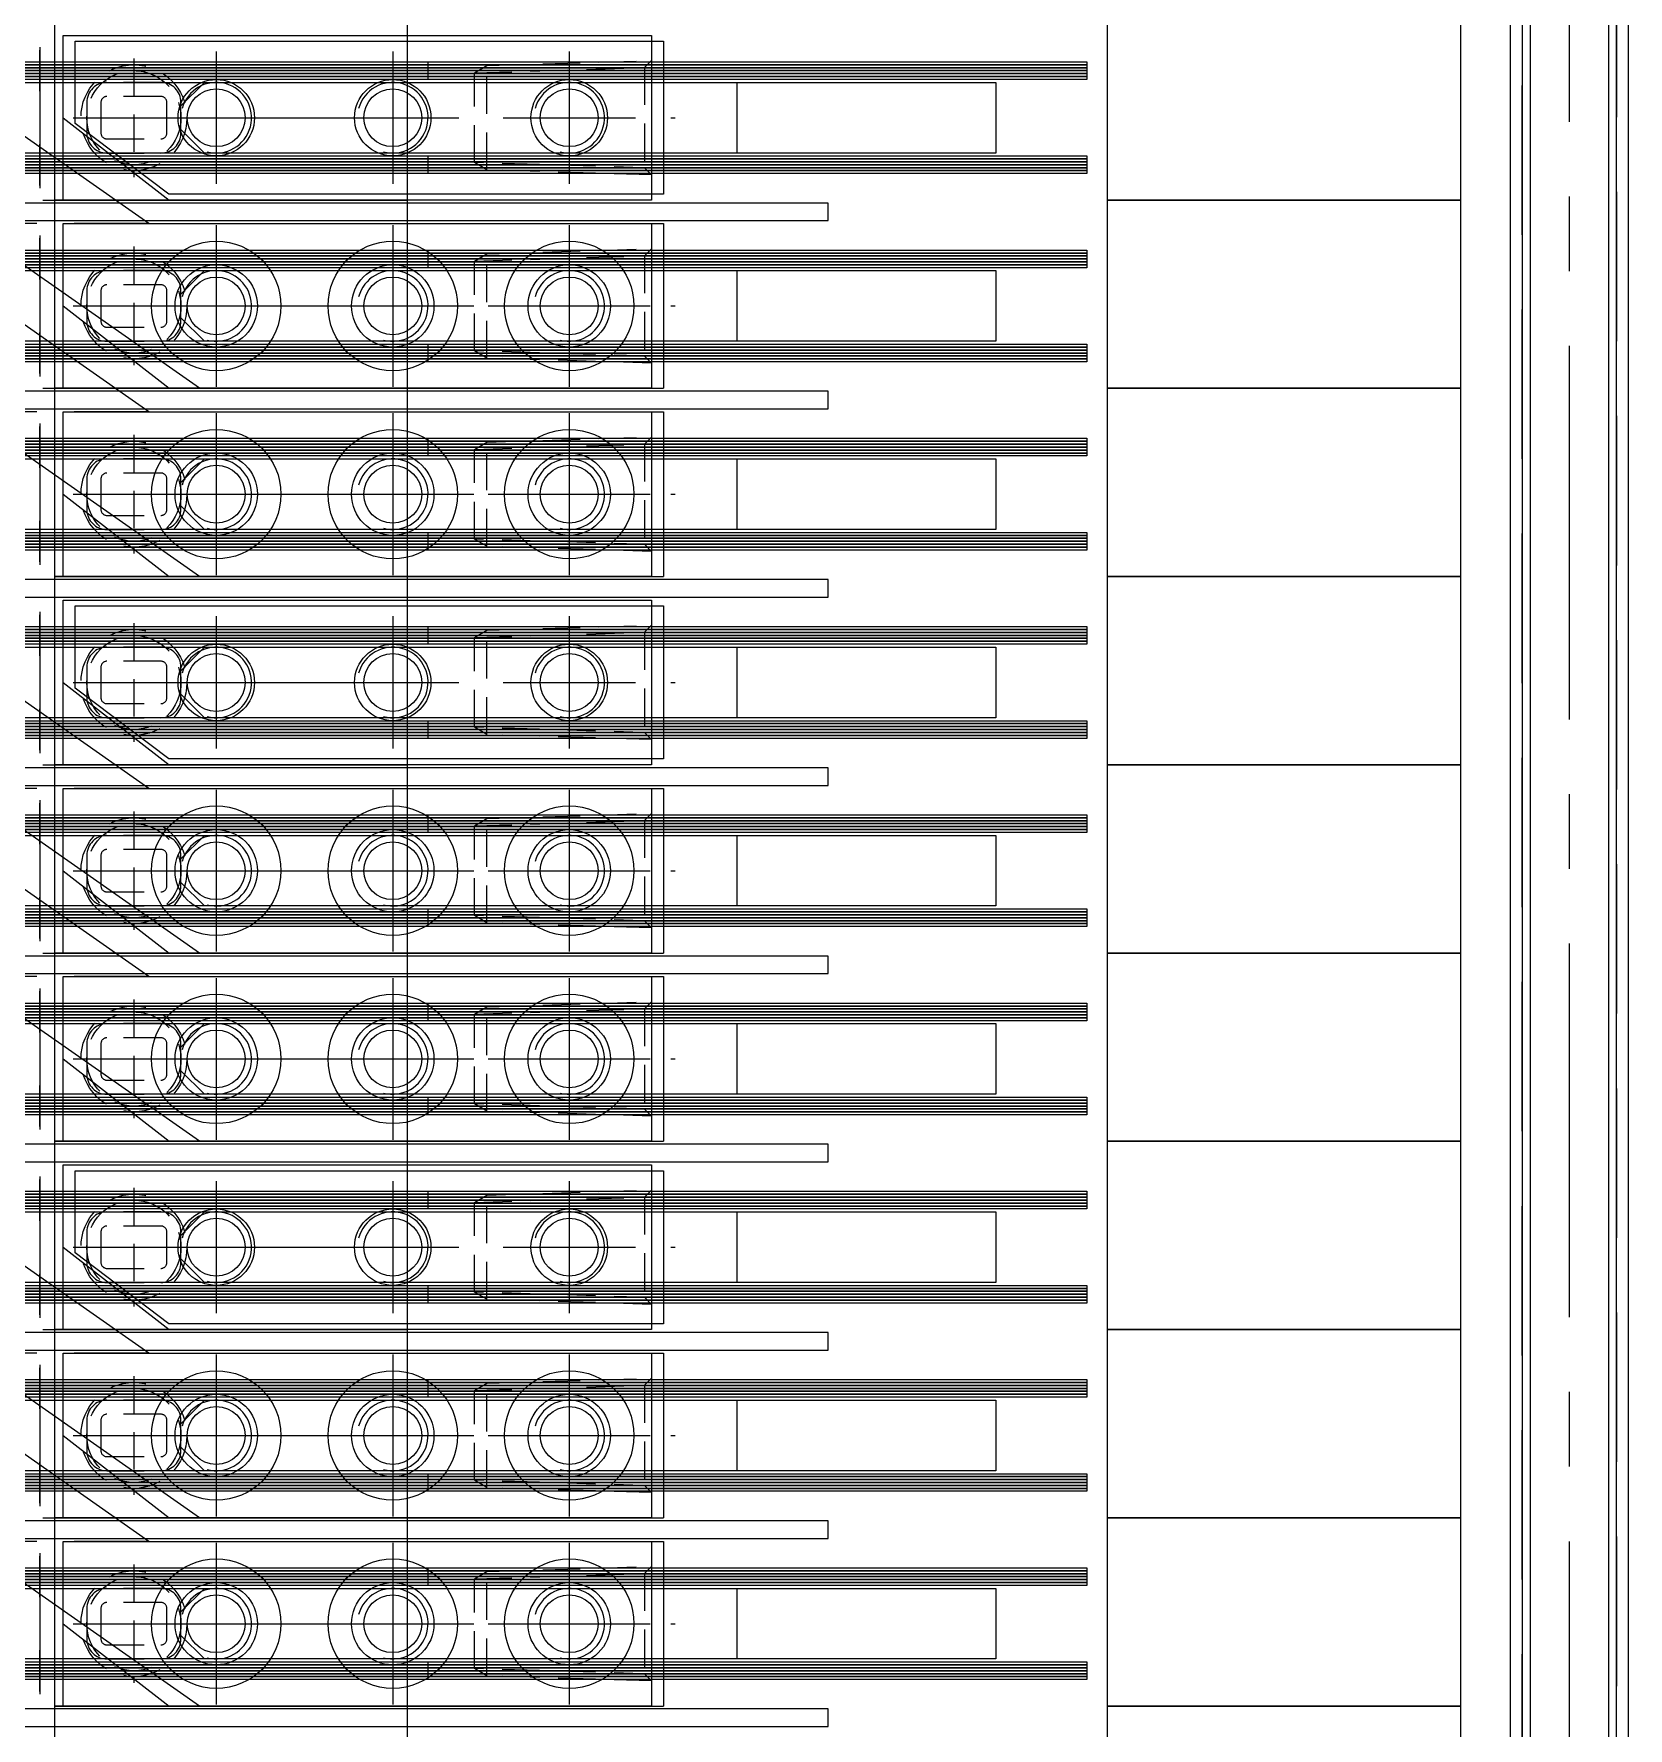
# Model space of a CAD drawing. Header units: millimetres. Extents: x 282 to 14566, y -4134 to 5341.
# Drawn here: x 9342.2 to 9477.7, y 1000.8 to 1144.8 of the extents above; entities that cross this region are included whole.
import ezdxf

# ---------------------------------------------------------------- set-up
doc = ezdxf.new("R2010")
doc.units = ezdxf.units.MM
for name, pattern in [('CENTER', [50.8, 31.75, -6.35, 6.35, -6.35]), ('CENTER1', [10, 7, -1, 1, -1]), ('CENTERX2', [101.6, 63.5, -12.7, 12.7, -12.7]), ('HIDDEN', [9.525, 6.35, -3.175]), ('HIDDEN2', [4.7625, 3.175, -1.5875]), ('HIDDENX2', [19.05, 12.7, -6.35])]:
    doc.linetypes.add(name, pattern=pattern)
doc.layers.add('CENTER', color=1, linetype='CENTER')
doc.layers.add('THIN', color=3, linetype='Continuous')

# ---------------------------------------------------------------- blocks, each defined once
blk = doc.blocks.new('A$C429828F3')
at = {"color": 250}
for points in [[(-59.75, 400), (-29.75, 400), (-29.75, 416), (-59.75, 416), (-59.75, 400)], [(59.75, 400), (29.75, 400), (29.75, 416), (59.75, 416), (59.75, 400)], [(-59.75, 384), (-29.75, 384), (-29.75, 400), (-59.75, 400), (-59.75, 384)], [(59.75, 384), (29.75, 384), (29.75, 400), (59.75, 400), (59.75, 384)], [(-59.75, 368), (-29.75, 368), (-29.75, 384), (-59.75, 384), (-59.75, 368)], [(59.75, 368), (29.75, 368), (29.75, 384), (59.75, 384), (59.75, 368)], [(-59.75, 352), (-29.75, 352), (-29.75, 368), (-59.75, 368), (-59.75, 352)], [(59.75, 352), (29.75, 352), (29.75, 368), (59.75, 368), (59.75, 352)], [(-59.75, 336), (-29.75, 336), (-29.75, 352), (-59.75, 352), (-59.75, 336)], [(59.75, 336), (29.75, 336), (29.75, 352), (59.75, 352), (59.75, 336)], [(-59.75, 320), (-29.75, 320), (-29.75, 336), (-59.75, 336), (-59.75, 320)], [(59.75, 320), (29.75, 320), (29.75, 336), (59.75, 336), (59.75, 320)], [(-59.75, 304), (-29.75, 304), (-29.75, 320), (-59.75, 320), (-59.75, 304)], [(59.75, 304), (29.75, 304), (29.75, 320), (59.75, 320), (59.75, 304)], [(-59.75, 288), (-29.75, 288), (-29.75, 304), (-59.75, 304), (-59.75, 288)], [(59.75, 288), (29.75, 288), (29.75, 304), (59.75, 304), (59.75, 288)], [(-59.75, 272), (-29.75, 272), (-29.75, 288), (-59.75, 288), (-59.75, 272)], [(59.75, 272), (29.75, 272), (29.75, 288), (59.75, 288), (59.75, 272)], [(-59.75, 256), (-29.75, 256), (-29.75, 272), (-59.75, 272), (-59.75, 256)], [(59.75, 256), (29.75, 256), (29.75, 272), (59.75, 272), (59.75, 256)]]:
    blk.add_lwpolyline(points, dxfattribs=at)
blk = doc.blocks.new('A$C45CF31D8')
at = {"color": 250}
for p, q in [((-50, 382), (0, 382)), ((-50, 368), (-50, 382)), ((0, 382), (0, 368)), ((-141, 379.75, 0), (37, 379.75, 0)), ((-141, 379.5, 0), (37, 379.5, 0)), ((37, 379.5, 0), (-141, 379.5, 0)), ((37, 379.25, 0), (-141, 379.25, 0)), ((-141, 379.25, 0), (37, 379.25, 0)), ((-141, 379, 0), (37, 379, 0)), ((37, 379, 0), (-141, 379, 0)), ((-141, 378.75, 0), (37, 378.75, 0)), ((37, 378.75, 0), (-141, 378.75, 0)), ((37, 379.75, 0), (37, 379.5, 0)), ((37, 379.5, 0), (37, 379.25, 0)), ((37, 379.25, 0), (37, 379, 0)), ((37, 379, 0), (37, 378.75, 0)), ((37, 378.75, 0), (37, 378.5, 0)), ((-141, 378.5, 0), (37, 378.5, 0)), ((37, 378.5, 0), (-141, 378.5, 0)), ((37, 378.25, 0), (-141, 378.25, 0)), ((7.25, 378), (7.25, 372)), ((37, 378.5, 0), (37, 378.25, 0)), ((-50, 375), (-41, 368)), ((-141, 371.75, 0), (37, 371.75, 0)), ((37, 371.75, 0), (37, 371.5, 0)), ((-141, 371.5, 0), (37, 371.5, 0)), ((37, 371.5, 0), (-141, 371.5, 0)), ((37, 371.25, 0), (-141, 371.25, 0)), ((-141, 371.25, 0), (37, 371.25, 0)), ((-141, 371, 0), (37, 371, 0)), ((37, 371, 0), (-141, 371, 0)), ((37, 370.75, 0), (-141, 370.75, 0)), ((-141, 370.75, 0), (37, 370.75, 0)), ((-141, 370.5, 0), (37, 370.5, 0)), ((37, 370.5, 0), (-141, 370.5, 0)), ((37, 370.25, 0), (-141, 370.25, 0)), ((37, 371.5, 0), (37, 371.25, 0)), ((37, 371.25, 0), (37, 371, 0)), ((37, 371, 0), (37, 370.75, 0)), ((37, 370.75, 0), (37, 370.5, 0)), ((37, 370.5, 0), (37, 370.25, 0)), ((15, 367.75), (-119, 367.75)), ((0, 368), (-50, 368)), ((15, 366.25), (15, 367.75)), ((-119, 366.25), (15, 366.25)), ((-50, 366), (0, 366)), ((-50, 352), (-50, 366)), ((0, 366), (0, 352)), ((-141, 363.75, 0), (37, 363.75, 0)), ((-141, 363.5, 0), (37, 363.5, 0)), ((37, 363.5, 0), (-141, 363.5, 0)), ((37, 363.25, 0), (-141, 363.25, 0)), ((-141, 363.25, 0), (37, 363.25, 0)), ((-141, 363, 0), (37, 363, 0)), ((37, 363, 0), (-141, 363, 0)), ((37, 363.75, 0), (37, 363.5, 0)), ((37, 363.5, 0), (37, 363.25, 0)), ((37, 363.25, 0), (37, 363, 0)), ((37, 363, 0), (37, 362.75, 0)), ((-141, 362.75, 0), (37, 362.75, 0)), ((37, 362.75, 0), (-141, 362.75, 0)), ((-141, 362.5, 0), (37, 362.5, 0)), ((37, 362.5, 0), (-141, 362.5, 0)), ((37, 362.25, 0), (-141, 362.25, 0)), ((7.25, 362), (7.25, 356)), ((37, 362.75, 0), (37, 362.5, 0)), ((37, 362.5, 0), (37, 362.25, 0)), ((-50, 359), (-41, 352)), ((-141, 355.75, 0), (37, 355.75, 0)), ((37, 355.75, 0), (37, 355.5, 0)), ((-141, 355.5, 0), (37, 355.5, 0)), ((37, 355.5, 0), (-141, 355.5, 0)), ((37, 355.25, 0), (-141, 355.25, 0)), ((-141, 355.25, 0), (37, 355.25, 0)), ((-141, 355, 0), (37, 355, 0)), ((37, 355, 0), (-141, 355, 0)), ((37, 354.75, 0), (-141, 354.75, 0)), ((-141, 354.75, 0), (37, 354.75, 0)), ((-141, 354.5, 0), (37, 354.5, 0)), ((37, 354.5, 0), (-141, 354.5, 0)), ((37, 354.25, 0), (-141, 354.25, 0)), ((37, 355.5, 0), (37, 355.25, 0)), ((37, 355.25, 0), (37, 355, 0)), ((37, 355, 0), (37, 354.75, 0)), ((37, 354.75, 0), (37, 354.5, 0)), ((37, 354.5, 0), (37, 354.25, 0)), ((15, 351.75), (-119, 351.75)), ((0, 352), (-50, 352)), ((15, 350.25), (15, 351.75)), ((-119, 350.25), (15, 350.25)), ((-50, 350), (0, 350)), ((-50, 336), (-50, 350)), ((0, 350), (0, 336)), ((-141, 347.75, 0), (37, 347.75, 0)), ((-141, 347.5, 0), (37, 347.5, 0)), ((37, 347.5, 0), (-141, 347.5, 0)), ((37, 347.25, 0), (-141, 347.25, 0)), ((-141, 347.25, 0), (37, 347.25, 0)), ((37, 347.75, 0), (37, 347.5, 0)), ((37, 347.5, 0), (37, 347.25, 0)), ((37, 347.25, 0), (37, 347, 0)), ((-141, 347, 0), (37, 347, 0)), ((37, 347, 0), (-141, 347, 0)), ((-141, 346.75, 0), (37, 346.75, 0)), ((37, 346.75, 0), (-141, 346.75, 0)), ((-141, 346.5, 0), (37, 346.5, 0)), ((37, 346.5, 0), (-141, 346.5, 0)), ((37, 346.25, 0), (-141, 346.25, 0)), ((7.25, 346), (7.25, 340)), ((37, 347, 0), (37, 346.75, 0)), ((37, 346.75, 0), (37, 346.5, 0)), ((37, 346.5, 0), (37, 346.25, 0)), ((-50, 343), (-41, 336)), ((-141, 339.75, 0), (37, 339.75, 0)), ((-141, 339.5, 0), (37, 339.5, 0)), ((37, 339.5, 0), (-141, 339.5, 0)), ((37, 339.25, 0), (-141, 339.25, 0)), ((-141, 339.25, 0), (37, 339.25, 0)), ((-141, 339, 0), (37, 339, 0)), ((37, 339, 0), (-141, 339, 0)), ((37, 338.75, 0), (-141, 338.75, 0)), ((-141, 338.75, 0), (37, 338.75, 0)), ((-141, 338.5, 0), (37, 338.5, 0)), ((37, 338.5, 0), (-141, 338.5, 0)), ((37, 339.75, 0), (37, 339.5, 0)), ((37, 339.5, 0), (37, 339.25, 0)), ((37, 339.25, 0), (37, 339, 0)), ((37, 339, 0), (37, 338.75, 0)), ((37, 338.75, 0), (37, 338.5, 0)), ((37, 338.5, 0), (37, 338.25, 0)), ((37, 338.25, 0), (-141, 338.25, 0)), ((15, 335.75), (-119, 335.75)), ((0, 336), (-50, 336)), ((15, 334.25), (15, 335.75)), ((-119, 334.25), (15, 334.25)), ((-50, 334), (0, 334)), ((-50, 320), (-50, 334)), ((0, 334), (0, 320)), ((-141, 331.75, 0), (37, 331.75, 0)), ((-141, 331.5, 0), (37, 331.5, 0)), ((37, 331.5, 0), (-141, 331.5, 0)), ((37, 331.25, 0), (-141, 331.25, 0)), ((-141, 331.25, 0), (37, 331.25, 0)), ((37, 331.75, 0), (37, 331.5, 0)), ((37, 331.5, 0), (37, 331.25, 0)), ((37, 331.25, 0), (37, 331, 0)), ((-141, 331, 0), (37, 331, 0)), ((37, 331, 0), (-141, 331, 0)), ((-141, 330.75, 0), (37, 330.75, 0)), ((37, 330.75, 0), (-141, 330.75, 0)), ((-141, 330.5, 0), (37, 330.5, 0)), ((37, 330.5, 0), (-141, 330.5, 0)), ((37, 330.25, 0), (-141, 330.25, 0)), ((7.25, 330), (7.25, 324)), ((37, 331, 0), (37, 330.75, 0)), ((37, 330.75, 0), (37, 330.5, 0)), ((37, 330.5, 0), (37, 330.25, 0)), ((-50, 327), (-41, 320)), ((-141, 323.75, 0), (37, 323.75, 0)), ((-141, 323.5, 0), (37, 323.5, 0)), ((37, 323.5, 0), (-141, 323.5, 0)), ((37, 323.25, 0), (-141, 323.25, 0)), ((-141, 323.25, 0), (37, 323.25, 0)), ((-141, 323, 0), (37, 323, 0)), ((37, 323, 0), (-141, 323, 0)), ((37, 322.75, 0), (-141, 322.75, 0)), ((-141, 322.75, 0), (37, 322.75, 0)), ((37, 323.75, 0), (37, 323.5, 0)), ((37, 323.5, 0), (37, 323.25, 0)), ((37, 323.25, 0), (37, 323, 0)), ((37, 323, 0), (37, 322.75, 0)), ((37, 322.75, 0), (37, 322.5, 0)), ((-141, 322.5, 0), (37, 322.5, 0)), ((37, 322.5, 0), (-141, 322.5, 0)), ((37, 322.25, 0), (-141, 322.25, 0)), ((37, 322.5, 0), (37, 322.25, 0)), ((15, 319.75), (-119, 319.75)), ((0, 320), (-50, 320)), ((15, 318.25), (15, 319.75)), ((-119, 318.25), (15, 318.25)), ((-50, 318), (0, 318)), ((-50, 304), (-50, 318)), ((0, 318), (0, 304)), ((-141, 315.75, 0), (37, 315.75, 0)), ((-141, 315.5, 0), (37, 315.5, 0)), ((37, 315.5, 0), (-141, 315.5, 0)), ((37, 315.75, 0), (37, 315.5, 0)), ((37, 315.5, 0), (37, 315.25, 0)), ((37, 315.25, 0), (-141, 315.25, 0)), ((-141, 315.25, 0), (37, 315.25, 0)), ((-141, 315, 0), (37, 315, 0)), ((37, 315, 0), (-141, 315, 0)), ((-141, 314.75, 0), (37, 314.75, 0)), ((37, 314.75, 0), (-141, 314.75, 0)), ((-141, 314.5, 0), (37, 314.5, 0)), ((37, 314.5, 0), (-141, 314.5, 0)), ((37, 314.25, 0), (-141, 314.25, 0)), ((7.25, 314), (7.25, 308)), ((37, 315.25, 0), (37, 315, 0)), ((37, 315, 0), (37, 314.75, 0)), ((37, 314.75, 0), (37, 314.5, 0)), ((37, 314.5, 0), (37, 314.25, 0)), ((-50, 311), (-41, 304)), ((-141, 307.75, 0), (37, 307.75, 0)), ((-141, 307.5, 0), (37, 307.5, 0)), ((37, 307.5, 0), (-141, 307.5, 0)), ((37, 307.25, 0), (-141, 307.25, 0)), ((-141, 307.25, 0), (37, 307.25, 0)), ((-141, 307, 0), (37, 307, 0)), ((37, 307, 0), (-141, 307, 0)), ((37, 306.75, 0), (-141, 306.75, 0)), ((-141, 306.75, 0), (37, 306.75, 0)), ((37, 307.75, 0), (37, 307.5, 0)), ((37, 307.5, 0), (37, 307.25, 0)), ((37, 307.25, 0), (37, 307, 0)), ((37, 307, 0), (37, 306.75, 0)), ((37, 306.75, 0), (37, 306.5, 0)), ((-141, 306.5, 0), (37, 306.5, 0)), ((37, 306.5, 0), (-141, 306.5, 0)), ((37, 306.25, 0), (-141, 306.25, 0)), ((37, 306.5, 0), (37, 306.25, 0)), ((0, 304), (-50, 304)), ((15, 303.75), (-119, 303.75)), ((15, 302.25), (15, 303.75)), ((-119, 302.25), (15, 302.25)), ((-50, 302), (0, 302)), ((-50, 288), (-50, 302)), ((0, 302), (0, 288)), ((-141, 299.75, 0), (37, 299.75, 0)), ((37, 299.75, 0), (37, 299.5, 0)), ((-141, 299.5, 0), (37, 299.5, 0)), ((37, 299.5, 0), (-141, 299.5, 0)), ((37, 299.25, 0), (-141, 299.25, 0)), ((-141, 299.25, 0), (37, 299.25, 0)), ((-141, 299, 0), (37, 299, 0)), ((37, 299, 0), (-141, 299, 0)), ((-141, 298.75, 0), (37, 298.75, 0)), ((37, 298.75, 0), (-141, 298.75, 0)), ((-141, 298.5, 0), (37, 298.5, 0)), ((37, 298.5, 0), (-141, 298.5, 0)), ((37, 298.25, 0), (-141, 298.25, 0)), ((37, 299.5, 0), (37, 299.25, 0)), ((37, 299.25, 0), (37, 299, 0)), ((37, 299, 0), (37, 298.75, 0)), ((37, 298.75, 0), (37, 298.5, 0)), ((37, 298.5, 0), (37, 298.25, 0)), ((7.25, 298), (7.25, 292)), ((-50, 295), (-41, 288)), ((-141, 291.75, 0), (37, 291.75, 0)), ((-141, 291.5, 0), (37, 291.5, 0)), ((37, 291.5, 0), (-141, 291.5, 0)), ((37, 291.25, 0), (-141, 291.25, 0)), ((-141, 291.25, 0), (37, 291.25, 0)), ((-141, 291, 0), (37, 291, 0)), ((37, 291, 0), (-141, 291, 0)), ((37, 291.75, 0), (37, 291.5, 0)), ((37, 291.5, 0), (37, 291.25, 0)), ((37, 291.25, 0), (37, 291, 0)), ((37, 291, 0), (37, 290.75, 0)), ((37, 290.75, 0), (-141, 290.75, 0)), ((-141, 290.75, 0), (37, 290.75, 0)), ((-141, 290.5, 0), (37, 290.5, 0)), ((37, 290.5, 0), (-141, 290.5, 0)), ((37, 290.25, 0), (-141, 290.25, 0)), ((37, 290.75, 0), (37, 290.5, 0)), ((37, 290.5, 0), (37, 290.25, 0)), ((0, 288), (-50, 288)), ((15, 287.75), (-119, 287.75)), ((15, 286.25), (15, 287.75)), ((-119, 286.25), (15, 286.25)), ((-50, 286), (0, 286)), ((-50, 272), (-50, 286)), ((0, 286), (0, 272)), ((-141, 283.75, 0), (37, 283.75, 0)), ((37, 283.75, 0), (37, 283.5, 0)), ((-141, 283.5, 0), (37, 283.5, 0)), ((37, 283.5, 0), (-141, 283.5, 0)), ((37, 283.25, 0), (-141, 283.25, 0)), ((-141, 283.25, 0), (37, 283.25, 0)), ((-141, 283, 0), (37, 283, 0)), ((37, 283, 0), (-141, 283, 0)), ((-141, 282.75, 0), (37, 282.75, 0)), ((37, 282.75, 0), (-141, 282.75, 0)), ((-141, 282.5, 0), (37, 282.5, 0)), ((37, 282.5, 0), (-141, 282.5, 0)), ((37, 282.25, 0), (-141, 282.25, 0)), ((37, 283.5, 0), (37, 283.25, 0)), ((37, 283.25, 0), (37, 283, 0)), ((37, 283, 0), (37, 282.75, 0)), ((37, 282.75, 0), (37, 282.5, 0)), ((37, 282.5, 0), (37, 282.25, 0)), ((7.25, 282), (7.25, 276)), ((-50, 279), (-41, 272)), ((-141, 275.75, 0), (37, 275.75, 0)), ((-141, 275.5, 0), (37, 275.5, 0)), ((37, 275.5, 0), (-141, 275.5, 0)), ((37, 275.25, 0), (-141, 275.25, 0)), ((-141, 275.25, 0), (37, 275.25, 0)), ((37, 275.75, 0), (37, 275.5, 0)), ((37, 275.5, 0), (37, 275.25, 0)), ((37, 275.25, 0), (37, 275, 0)), ((-141, 275, 0), (37, 275, 0)), ((37, 275, 0), (-141, 275, 0)), ((37, 274.75, 0), (-141, 274.75, 0)), ((-141, 274.75, 0), (37, 274.75, 0)), ((-141, 274.5, 0), (37, 274.5, 0)), ((37, 274.5, 0), (-141, 274.5, 0)), ((37, 274.25, 0), (-141, 274.25, 0)), ((37, 275, 0), (37, 274.75, 0)), ((37, 274.75, 0), (37, 274.5, 0)), ((37, 274.5, 0), (37, 274.25, 0)), ((15, 271.75), (-119, 271.75)), ((0, 272), (-50, 272)), ((15, 270.25), (15, 271.75)), ((-119, 270.25), (15, 270.25)), ((-50, 270), (0, 270)), ((-50, 256), (-50, 270)), ((0, 270), (0, 256)), ((-141, 267.75, 0), (37, 267.75, 0)), ((-141, 267.5, 0), (37, 267.5, 0)), ((37, 267.5, 0), (-141, 267.5, 0)), ((37, 267.25, 0), (-141, 267.25, 0)), ((-141, 267.25, 0), (37, 267.25, 0)), ((-141, 267, 0), (37, 267, 0)), ((37, 267, 0), (-141, 267, 0)), ((-141, 266.75, 0), (37, 266.75, 0)), ((37, 266.75, 0), (-141, 266.75, 0)), ((-141, 266.5, 0), (37, 266.5, 0)), ((37, 266.5, 0), (-141, 266.5, 0)), ((37, 267.75, 0), (37, 267.5, 0)), ((37, 267.5, 0), (37, 267.25, 0)), ((37, 267.25, 0), (37, 267, 0)), ((37, 267, 0), (37, 266.75, 0)), ((37, 266.75, 0), (37, 266.5, 0)), ((37, 266.5, 0), (37, 266.25, 0)), ((37, 266.25, 0), (-141, 266.25, 0)), ((7.25, 266), (7.25, 260)), ((-50, 263), (-41, 256)), ((-141, 259.75, 0), (37, 259.75, 0)), ((-141, 259.5, 0), (37, 259.5, 0)), ((37, 259.5, 0), (-141, 259.5, 0)), ((37, 259.25, 0), (-141, 259.25, 0)), ((-141, 259.25, 0), (37, 259.25, 0)), ((37, 259.75, 0), (37, 259.5, 0)), ((37, 259.5, 0), (37, 259.25, 0)), ((37, 259.25, 0), (37, 259, 0)), ((-141, 259, 0), (37, 259, 0)), ((37, 259, 0), (-141, 259, 0)), ((37, 258.75, 0), (-141, 258.75, 0)), ((-141, 258.75, 0), (37, 258.75, 0)), ((-141, 258.5, 0), (37, 258.5, 0)), ((37, 258.5, 0), (-141, 258.5, 0)), ((37, 258.25, 0), (-141, 258.25, 0)), ((37, 259, 0), (37, 258.75, 0)), ((37, 258.75, 0), (37, 258.5, 0)), ((37, 258.5, 0), (37, 258.25, 0)), ((15, 255.75), (-119, 255.75)), ((0, 256), (-50, 256)), ((15, 254.25), (15, 255.75)), ((-119, 254.25), (15, 254.25)), ((-50, 254), (0, 254)), ((-50, 240), (-50, 254)), ((0, 254), (0, 240)), ((-141, 251.75, 0), (37, 251.75, 0)), ((-141, 251.5, 0), (37, 251.5, 0)), ((37, 251.5, 0), (-141, 251.5, 0)), ((37, 251.25, 0), (-141, 251.25, 0)), ((-141, 251.25, 0), (37, 251.25, 0)), ((-141, 251, 0), (37, 251, 0)), ((37, 251, 0), (-141, 251, 0)), ((-141, 250.75, 0), (37, 250.75, 0)), ((37, 250.75, 0), (-141, 250.75, 0)), ((37, 251.75, 0), (37, 251.5, 0)), ((37, 251.5, 0), (37, 251.25, 0)), ((37, 251.25, 0), (37, 251, 0)), ((37, 251, 0), (37, 250.75, 0)), ((37, 250.75, 0), (37, 250.5, 0)), ((-141, 250.5, 0), (37, 250.5, 0)), ((37, 250.5, 0), (-141, 250.5, 0)), ((37, 250.25, 0), (-141, 250.25, 0)), ((7.25, 250), (7.25, 244)), ((37, 250.5, 0), (37, 250.25, 0)), ((-50, 247), (-41, 240)), ((-141, 243.75, 0), (37, 243.75, 0)), ((-141, 243.5, 0), (37, 243.5, 0)), ((37, 243.5, 0), (-141, 243.5, 0)), ((37, 243.75, 0), (37, 243.5, 0)), ((37, 243.5, 0), (37, 243.25, 0)), ((37, 243.25, 0), (-141, 243.25, 0)), ((-141, 243.25, 0), (37, 243.25, 0)), ((-141, 243, 0), (37, 243, 0)), ((37, 243, 0), (-141, 243, 0)), ((37, 242.75, 0), (-141, 242.75, 0)), ((-141, 242.75, 0), (37, 242.75, 0)), ((-141, 242.5, 0), (37, 242.5, 0)), ((37, 242.5, 0), (-141, 242.5, 0)), ((37, 242.25, 0), (-141, 242.25, 0)), ((37, 243.25, 0), (37, 243, 0)), ((37, 243, 0), (37, 242.75, 0)), ((37, 242.75, 0), (37, 242.5, 0)), ((37, 242.5, 0), (37, 242.25, 0)), ((15, 239.75), (-119, 239.75)), ((0, 240), (-50, 240)), ((15, 238.25), (15, 239.75)), ((-119, 238.25), (15, 238.25))]:
    blk.add_line(p, q, dxfattribs=at)
at = {"color": 250, "linetype": 'CENTERX2'}
for p, q in [((-52, 381, 0), (-52, 369, 0)), ((-52, 365, 0), (-52, 353, 0)), ((-52, 349, 0), (-52, 337, 0)), ((-52, 333, 0), (-52, 321, 0)), ((-52, 317, 0), (-52, 305, 0)), ((-52, 301, 0), (-52, 289, 0)), ((-52, 285, 0), (-52, 273, 0)), ((-52, 269, 0), (-52, 257, 0)), ((-52, 253, 0), (-52, 241, 0))]:
    blk.add_line(p, q, dxfattribs=at)
at = {"color": 250, "linetype": 'CENTER1'}
for p, q in [((-52, 378.5, 0), (-52, 380.75, 0)), ((-52, 378.25, 0), (-52, 380.5, 0)), ((-52, 378, 0), (-52, 380.25, 0)), ((-52, 377.75, 0), (-52, 380, 0)), ((-52, 377.5, 0), (-52, 379.75, 0)), ((-52, 377.25, 0), (-52, 379.5, 0)), ((-52, 370.5, 0), (-52, 372.75, 0)), ((-52, 370.25, 0), (-52, 372.5, 0)), ((-52, 370, 0), (-52, 372.25, 0)), ((-52, 369.75, 0), (-52, 372, 0)), ((-52, 369.5, 0), (-52, 371.75, 0)), ((-52, 369.25, 0), (-52, 371.5, 0)), ((-52, 362.5, 0), (-52, 364.75, 0)), ((-52, 362.25, 0), (-52, 364.5, 0)), ((-52, 362, 0), (-52, 364.25, 0)), ((-52, 361.75, 0), (-52, 364, 0)), ((-52, 361.5, 0), (-52, 363.75, 0)), ((-52, 361.25, 0), (-52, 363.5, 0)), ((-52, 354.5, 0), (-52, 356.75, 0)), ((-52, 354.25, 0), (-52, 356.5, 0)), ((-52, 354, 0), (-52, 356.25, 0)), ((-52, 353.75, 0), (-52, 356, 0)), ((-52, 353.5, 0), (-52, 355.75, 0)), ((-52, 353.25, 0), (-52, 355.5, 0)), ((-52, 346.5, 0), (-52, 348.75, 0)), ((-52, 346.25, 0), (-52, 348.5, 0)), ((-52, 346, 0), (-52, 348.25, 0)), ((-52, 345.75, 0), (-52, 348, 0)), ((-52, 345.5, 0), (-52, 347.75, 0)), ((-52, 345.25, 0), (-52, 347.5, 0)), ((-52, 338.5, 0), (-52, 340.75, 0)), ((-52, 338.25, 0), (-52, 340.5, 0)), ((-52, 338, 0), (-52, 340.25, 0)), ((-52, 337.75, 0), (-52, 340, 0)), ((-52, 337.5, 0), (-52, 339.75, 0)), ((-52, 337.25, 0), (-52, 339.5, 0)), ((-52, 330.5, 0), (-52, 332.75, 0)), ((-52, 330.25, 0), (-52, 332.5, 0)), ((-52, 330, 0), (-52, 332.25, 0)), ((-52, 329.75, 0), (-52, 332, 0)), ((-52, 329.5, 0), (-52, 331.75, 0)), ((-52, 329.25, 0), (-52, 331.5, 0)), ((-52, 322.5, 0), (-52, 324.75, 0)), ((-52, 322.25, 0), (-52, 324.5, 0)), ((-52, 322, 0), (-52, 324.25, 0)), ((-52, 321.75, 0), (-52, 324, 0)), ((-52, 321.5, 0), (-52, 323.75, 0)), ((-52, 321.25, 0), (-52, 323.5, 0)), ((-52, 314.5, 0), (-52, 316.75, 0)), ((-52, 314.25, 0), (-52, 316.5, 0)), ((-52, 314, 0), (-52, 316.25, 0)), ((-52, 313.75, 0), (-52, 316, 0)), ((-52, 313.5, 0), (-52, 315.75, 0)), ((-52, 313.25, 0), (-52, 315.5, 0)), ((-52, 306.5, 0), (-52, 308.75, 0)), ((-52, 306.25, 0), (-52, 308.5, 0)), ((-52, 306, 0), (-52, 308.25, 0)), ((-52, 305.75, 0), (-52, 308, 0)), ((-52, 305.5, 0), (-52, 307.75, 0)), ((-52, 305.25, 0), (-52, 307.5, 0)), ((-52, 298.5, 0), (-52, 300.75, 0)), ((-52, 298.25, 0), (-52, 300.5, 0)), ((-52, 298, 0), (-52, 300.25, 0)), ((-52, 297.75, 0), (-52, 300, 0)), ((-52, 297.5, 0), (-52, 299.75, 0)), ((-52, 297.25, 0), (-52, 299.5, 0)), ((-52, 290.5, 0), (-52, 292.75, 0)), ((-52, 290.25, 0), (-52, 292.5, 0)), ((-52, 290, 0), (-52, 292.25, 0)), ((-52, 289.75, 0), (-52, 292, 0)), ((-52, 289.5, 0), (-52, 291.75, 0)), ((-52, 289.25, 0), (-52, 291.5, 0)), ((-52, 282.5, 0), (-52, 284.75, 0)), ((-52, 282.25, 0), (-52, 284.5, 0)), ((-52, 282, 0), (-52, 284.25, 0)), ((-52, 281.75, 0), (-52, 284, 0)), ((-52, 281.5, 0), (-52, 283.75, 0)), ((-52, 281.25, 0), (-52, 283.5, 0)), ((-52, 274.5, 0), (-52, 276.75, 0)), ((-52, 274.25, 0), (-52, 276.5, 0)), ((-52, 274, 0), (-52, 276.25, 0)), ((-52, 273.75, 0), (-52, 276, 0)), ((-52, 273.5, 0), (-52, 275.75, 0)), ((-52, 273.25, 0), (-52, 275.5, 0)), ((-52, 266.5, 0), (-52, 268.75, 0)), ((-52, 266.25, 0), (-52, 268.5, 0)), ((-52, 266, 0), (-52, 268.25, 0)), ((-52, 265.75, 0), (-52, 268, 0)), ((-52, 265.5, 0), (-52, 267.75, 0)), ((-52, 265.25, 0), (-52, 267.5, 0)), ((-52, 258.5, 0), (-52, 260.75, 0)), ((-52, 258.25, 0), (-52, 260.5, 0)), ((-52, 258, 0), (-52, 260.25, 0)), ((-52, 257.75, 0), (-52, 260, 0)), ((-52, 257.5, 0), (-52, 259.75, 0)), ((-52, 257.25, 0), (-52, 259.5, 0)), ((-52, 250.5, 0), (-52, 252.75, 0)), ((-52, 250.25, 0), (-52, 252.5, 0)), ((-52, 250, 0), (-52, 252.25, 0)), ((-52, 249.75, 0), (-52, 252, 0)), ((-52, 249.5, 0), (-52, 251.75, 0)), ((-52, 249.25, 0), (-52, 251.5, 0)), ((-52, 242.5, 0), (-52, 244.75, 0)), ((-52, 242.25, 0), (-52, 244.5, 0)), ((-52, 242, 0), (-52, 244.25, 0)), ((-52, 241.75, 0), (-52, 244, 0)), ((-52, 241.5, 0), (-52, 243.75, 0)), ((-52, 241.25, 0), (-52, 243.5, 0))]:
    blk.add_line(p, q, dxfattribs=at)
at = {"color": 250, "linetype": 'HIDDEN2'}
for p, q in [((-44, 380.04), (-44, 369.96)), ((0, 379), (-44, 379)), ((-19, 379.5), (-19, 379.75)), ((-19, 379.25), (-19, 379.5)), ((-19, 379), (-19, 379.25)), ((-19, 378.75), (-19, 379)), ((-19, 378.5), (-19, 378.75)), ((-15.06, 378.81), (-14, 379.43)), ((-15.06, 378.81), (0, 379.28)), ((-15.06, 371.19), (-15.06, 378.81)), ((-14, 379.43), (0, 379.86)), ((-14, 370.57), (-14, 379.43)), ((0, 379.86), (-0.6, 379.26)), ((-0.6, 379.26), (-0.6, 370.74)), ((-41.7, 378), (-46.3, 378)), ((-19, 378.25), (-19, 378.5)), ((-48, 376.3), (-48, 373.7)), ((-46.8, 376.3), (-46.8, 373.7)), ((-41.7, 376.8), (-46.3, 376.8)), ((-41.2, 373.7), (-41.2, 376.3)), ((-40, 373.7), (-40, 376.3)), ((-49.04, 375), (-38.96, 375)), ((-46.3, 373.2), (-41.7, 373.2)), ((-46.3, 372), (-41.7, 372)), ((-19, 371.5), (-19, 371.75)), ((0, 371), (-43.72, 371)), ((-19, 371.25), (-19, 371.5)), ((-19, 371), (-19, 371.25)), ((-19, 370.75), (-19, 371)), ((-19, 370.5), (-19, 370.75)), ((-19, 370.25), (-19, 370.5)), ((0, 370.72), (-15.06, 371.19)), ((-14, 370.57), (-15.06, 371.19)), ((0, 370.14), (-14, 370.57)), ((-0.6, 370.74), (0, 370.14)), ((-44, 364.04), (-44, 353.96)), ((0, 363), (-44, 363)), ((-19, 363.5), (-19, 363.75)), ((-19, 363.25), (-19, 363.5)), ((-19, 363), (-19, 363.25)), ((-19, 362.75), (-19, 363)), ((-15.06, 362.81), (-14, 363.43)), ((-15.06, 362.81), (0, 363.28)), ((-14, 363.43), (0, 363.86)), ((-14, 354.57), (-14, 363.43)), ((0, 363.86), (-0.6, 363.26)), ((-0.6, 363.26), (-0.6, 354.74)), ((-41.7, 362), (-46.3, 362)), ((-19, 362.5), (-19, 362.75)), ((-19, 362.25), (-19, 362.5)), ((-15.06, 355.19), (-15.06, 362.81)), ((-48, 360.3), (-48, 357.7)), ((-46.8, 360.3), (-46.8, 357.7)), ((-41.7, 360.8), (-46.3, 360.8)), ((-41.2, 357.7), (-41.2, 360.3)), ((-40, 357.7), (-40, 360.3)), ((-49.04, 359), (-38.96, 359)), ((-46.3, 357.2), (-41.7, 357.2)), ((-46.3, 356), (-41.7, 356)), ((-19, 355.5), (-19, 355.75)), ((0, 355), (-43.72, 355)), ((-19, 355.25), (-19, 355.5)), ((-19, 355), (-19, 355.25)), ((-19, 354.75), (-19, 355)), ((-19, 354.5), (-19, 354.75)), ((-19, 354.25), (-19, 354.5)), ((0, 354.72), (-15.06, 355.19)), ((-14, 354.57), (-15.06, 355.19)), ((0, 354.14), (-14, 354.57)), ((-0.6, 354.74), (0, 354.14)), ((-44, 348.04), (-44, 337.96)), ((-19, 347.5), (-19, 347.75)), ((-19, 347.25), (-19, 347.5)), ((-19, 347), (-19, 347.25)), ((-15.06, 346.81), (-14, 347.43)), ((-15.06, 346.81), (0, 347.28)), ((-14, 347.43), (0, 347.86)), ((-14, 338.57), (-14, 347.43)), ((0, 347.86), (-0.6, 347.26)), ((-0.6, 347.26), (-0.6, 338.74)), ((-41.7, 346), (-46.3, 346)), ((0, 347), (-44, 347)), ((-19, 346.75), (-19, 347)), ((-19, 346.5), (-19, 346.75)), ((-19, 346.25), (-19, 346.5)), ((-15.06, 339.19), (-15.06, 346.81)), ((-48, 344.3), (-48, 341.7)), ((-46.8, 344.3), (-46.8, 341.7)), ((-41.7, 344.8), (-46.3, 344.8)), ((-41.2, 341.7), (-41.2, 344.3)), ((-40, 341.7), (-40, 344.3)), ((-49.04, 343), (-38.96, 343)), ((-46.3, 341.2), (-41.7, 341.2)), ((-46.3, 340), (-41.7, 340)), ((0, 339), (-43.72, 339)), ((-19, 339.5), (-19, 339.75)), ((-19, 339.25), (-19, 339.5)), ((-19, 339), (-19, 339.25)), ((-19, 338.75), (-19, 339)), ((-19, 338.5), (-19, 338.75)), ((-19, 338.25), (-19, 338.5)), ((0, 338.72), (-15.06, 339.19)), ((-14, 338.57), (-15.06, 339.19)), ((0, 338.14), (-14, 338.57)), ((-0.6, 338.74), (0, 338.14)), ((-44, 332.04), (-44, 321.96)), ((-19, 331.5), (-19, 331.75)), ((-19, 331.25), (-19, 331.5)), ((-19, 331), (-19, 331.25)), ((-15.06, 330.81), (-14, 331.43)), ((-15.06, 330.81), (0, 331.28)), ((-14, 331.43), (0, 331.86)), ((-14, 322.57), (-14, 331.43)), ((0, 331.86), (-0.6, 331.26)), ((-0.6, 331.26), (-0.6, 322.74)), ((-41.7, 330), (-46.3, 330)), ((0, 331), (-44, 331)), ((-19, 330.75), (-19, 331)), ((-19, 330.5), (-19, 330.75)), ((-19, 330.25), (-19, 330.5)), ((-15.06, 323.19), (-15.06, 330.81)), ((-41.7, 328.8), (-46.3, 328.8)), ((-49.04, 327), (-38.96, 327)), ((-48, 328.3), (-48, 325.7)), ((-46.8, 328.3), (-46.8, 325.7)), ((-41.2, 325.7), (-41.2, 328.3)), ((-40, 325.7), (-40, 328.3)), ((-46.3, 325.2), (-41.7, 325.2)), ((-46.3, 324), (-41.7, 324)), ((0, 323), (-43.72, 323)), ((-19, 323.5), (-19, 323.75)), ((-19, 323.25), (-19, 323.5)), ((-19, 323), (-19, 323.25)), ((-19, 322.75), (-19, 323)), ((-19, 322.5), (-19, 322.75)), ((0, 322.72), (-15.06, 323.19)), ((-14, 322.57), (-15.06, 323.19)), ((0, 322.14), (-14, 322.57)), ((-0.6, 322.74), (0, 322.14)), ((-19, 322.25), (-19, 322.5)), ((-44, 316.04), (-44, 305.96)), ((-19, 315.5), (-19, 315.75)), ((-19, 315.25), (-19, 315.5)), ((-15.06, 314.81), (-14, 315.43)), ((-14, 315.43), (0, 315.86)), ((-14, 306.57), (-14, 315.43)), ((0, 315.86), (-0.6, 315.26)), ((-41.7, 314), (-46.3, 314)), ((0, 315), (-44, 315)), ((-19, 315), (-19, 315.25)), ((-19, 314.75), (-19, 315)), ((-19, 314.5), (-19, 314.75)), ((-19, 314.25), (-19, 314.5)), ((-15.06, 314.81), (0, 315.28)), ((-15.06, 307.19), (-15.06, 314.81)), ((-0.6, 315.26), (-0.6, 306.74)), ((-41.7, 312.8), (-46.3, 312.8)), ((-48, 312.3), (-48, 309.7)), ((-46.8, 312.3), (-46.8, 309.7)), ((-41.2, 309.7), (-41.2, 312.3)), ((-40, 309.7), (-40, 312.3)), ((-49.04, 311), (-38.96, 311)), ((-46.3, 309.2), (-41.7, 309.2)), ((-46.3, 308), (-41.7, 308)), ((0, 307), (-43.72, 307)), ((-19, 307.5), (-19, 307.75)), ((-19, 307.25), (-19, 307.5)), ((-19, 307), (-19, 307.25)), ((-19, 306.75), (-19, 307)), ((-19, 306.5), (-19, 306.75)), ((0, 306.72), (-15.06, 307.19)), ((-14, 306.57), (-15.06, 307.19)), ((-0.6, 306.74), (0, 306.14)), ((-19, 306.25), (-19, 306.5)), ((0, 306.14), (-14, 306.57)), ((-44, 300.04), (-44, 289.96)), ((-19, 299.5), (-19, 299.75)), ((-14, 299.43), (0, 299.86)), ((0, 299.86), (-0.6, 299.26)), ((0, 299), (-44, 299)), ((-19, 299.25), (-19, 299.5)), ((-19, 299), (-19, 299.25)), ((-19, 298.75), (-19, 299)), ((-19, 298.5), (-19, 298.75)), ((-19, 298.25), (-19, 298.5)), ((-15.06, 298.81), (-14, 299.43)), ((-15.06, 298.81), (0, 299.28)), ((-15.06, 291.19), (-15.06, 298.81)), ((-14, 290.57), (-14, 299.43)), ((-0.6, 299.26), (-0.6, 290.74)), ((-41.7, 298), (-46.3, 298)), ((-41.7, 296.8), (-46.3, 296.8)), ((-48, 296.3), (-48, 293.7)), ((-46.8, 296.3), (-46.8, 293.7)), ((-41.2, 293.7), (-41.2, 296.3)), ((-40, 293.7), (-40, 296.3)), ((-49.04, 295), (-38.96, 295)), ((-46.3, 293.2), (-41.7, 293.2)), ((-46.3, 292), (-41.7, 292)), ((0, 291), (-43.72, 291)), ((-19, 291.5), (-19, 291.75)), ((-19, 291.25), (-19, 291.5)), ((-19, 291), (-19, 291.25)), ((-19, 290.75), (-19, 291)), ((0, 290.72), (-15.06, 291.19)), ((-14, 290.57), (-15.06, 291.19)), ((-19, 290.5), (-19, 290.75)), ((-19, 290.25), (-19, 290.5)), ((0, 290.14), (-14, 290.57)), ((-0.6, 290.74), (0, 290.14)), ((-44, 284.04), (-44, 273.96)), ((-19, 283.5), (-19, 283.75)), ((-14, 283.43), (0, 283.86)), ((0, 283.86), (-0.6, 283.26)), ((0, 283), (-44, 283)), ((-19, 283.25), (-19, 283.5)), ((-19, 283), (-19, 283.25)), ((-19, 282.75), (-19, 283)), ((-19, 282.5), (-19, 282.75)), ((-19, 282.25), (-19, 282.5)), ((-15.06, 282.81), (-14, 283.43)), ((-15.06, 282.81), (0, 283.28)), ((-15.06, 275.19), (-15.06, 282.81)), ((-14, 274.57), (-14, 283.43)), ((-0.6, 283.26), (-0.6, 274.74)), ((-41.7, 282), (-46.3, 282)), ((-48, 280.3), (-48, 277.7)), ((-46.8, 280.3), (-46.8, 277.7)), ((-41.7, 280.8), (-46.3, 280.8)), ((-41.2, 277.7), (-41.2, 280.3)), ((-40, 277.7), (-40, 280.3)), ((-49.04, 279), (-38.96, 279)), ((-46.3, 277.2), (-41.7, 277.2)), ((-46.3, 276), (-41.7, 276)), ((-19, 275.5), (-19, 275.75)), ((-19, 275.25), (-19, 275.5)), ((-19, 275), (-19, 275.25)), ((0, 274.72), (-15.06, 275.19)), ((-14, 274.57), (-15.06, 275.19)), ((0, 275), (-43.72, 275)), ((-19, 274.75), (-19, 275)), ((-19, 274.5), (-19, 274.75)), ((-19, 274.25), (-19, 274.5)), ((0, 274.14), (-14, 274.57)), ((-0.6, 274.74), (0, 274.14)), ((-44, 268.04), (-44, 257.96)), ((-14, 267.43), (0, 267.86)), ((0, 267.86), (-0.6, 267.26)), ((0, 267), (-44, 267)), ((-19, 267.5), (-19, 267.75)), ((-19, 267.25), (-19, 267.5)), ((-19, 267), (-19, 267.25)), ((-19, 266.75), (-19, 267)), ((-19, 266.5), (-19, 266.75)), ((-19, 266.25), (-19, 266.5)), ((-15.06, 266.81), (-14, 267.43)), ((-15.06, 266.81), (0, 267.28)), ((-15.06, 259.19), (-15.06, 266.81)), ((-14, 258.57), (-14, 267.43)), ((-0.6, 267.26), (-0.6, 258.74)), ((-41.7, 266), (-46.3, 266)), ((-48, 264.3), (-48, 261.7)), ((-46.8, 264.3), (-46.8, 261.7)), ((-41.7, 264.8), (-46.3, 264.8)), ((-41.2, 261.7), (-41.2, 264.3)), ((-40, 261.7), (-40, 264.3)), ((-49.04, 263), (-38.96, 263)), ((-46.3, 261.2), (-41.7, 261.2)), ((-46.3, 260), (-41.7, 260)), ((-19, 259.5), (-19, 259.75)), ((-19, 259.25), (-19, 259.5)), ((-19, 259), (-19, 259.25)), ((0, 259), (-43.72, 259)), ((-19, 258.75), (-19, 259)), ((-19, 258.5), (-19, 258.75)), ((-19, 258.25), (-19, 258.5)), ((0, 258.72), (-15.06, 259.19)), ((-14, 258.57), (-15.06, 259.19)), ((0, 258.14), (-14, 258.57)), ((-0.6, 258.74), (0, 258.14)), ((-44, 252.04), (-44, 241.96)), ((0, 251), (-44, 251)), ((-19, 251.5), (-19, 251.75)), ((-19, 251.25), (-19, 251.5)), ((-19, 251), (-19, 251.25)), ((-19, 250.75), (-19, 251)), ((-19, 250.5), (-19, 250.75)), ((-15.06, 250.81), (-14, 251.43)), ((-15.06, 250.81), (0, 251.28)), ((-15.06, 243.19), (-15.06, 250.81)), ((-14, 251.43), (0, 251.86)), ((-14, 242.57), (-14, 251.43)), ((0, 251.86), (-0.6, 251.26)), ((-0.6, 251.26), (-0.6, 242.74)), ((-41.7, 250), (-46.3, 250)), ((-19, 250.25), (-19, 250.5)), ((-48, 248.3), (-48, 245.7)), ((-46.8, 248.3), (-46.8, 245.7)), ((-41.7, 248.8), (-46.3, 248.8)), ((-41.2, 245.7), (-41.2, 248.3)), ((-40, 245.7), (-40, 248.3)), ((-49.04, 247), (-38.96, 247)), ((-46.3, 245.2), (-41.7, 245.2)), ((-46.3, 244), (-41.7, 244)), ((-19, 243.5), (-19, 243.75)), ((-19, 243.25), (-19, 243.5)), ((0, 243), (-43.72, 243)), ((-19, 243), (-19, 243.25)), ((-19, 242.75), (-19, 243)), ((-19, 242.5), (-19, 242.75)), ((-19, 242.25), (-19, 242.5)), ((0, 242.72), (-15.06, 243.19)), ((-14, 242.57), (-15.06, 243.19)), ((0, 242.14), (-14, 242.57)), ((-0.6, 242.74), (0, 242.14))]:
    blk.add_line(p, q, dxfattribs=at)
at = {"color": 250, "elevation": 0}
for points in [[(-133.25, 372), (-133.25, 378), (29.25, 378), (29.25, 372)], [(-133.25, 356), (-133.25, 362), (29.25, 362), (29.25, 356)], [(-133.25, 340), (-133.25, 346), (29.25, 346), (29.25, 340)], [(-133.25, 324), (-133.25, 330), (29.25, 330), (29.25, 324)], [(-133.25, 308), (-133.25, 314), (29.25, 314), (29.25, 308)], [(-133.25, 292), (-133.25, 298), (29.25, 298), (29.25, 292)], [(-133.25, 276), (-133.25, 282), (29.25, 282), (29.25, 276)], [(-133.25, 260), (-133.25, 266), (29.25, 266), (29.25, 260)], [(-133.25, 244), (-133.25, 250), (29.25, 250), (29.25, 244)]]:
    blk.add_lwpolyline(points, close=True, dxfattribs=at)
at = {"color": 250, "linetype": 'HIDDEN2'}
for points in [[(-38, 372), (-40, 374), (-40, 376), (-38, 378)], [(-38, 356), (-40, 358), (-40, 360), (-38, 362)], [(-38, 340), (-40, 342), (-40, 344), (-38, 346)], [(-38, 324), (-40, 326), (-40, 328), (-38, 330)], [(-38, 308), (-40, 310), (-40, 312), (-38, 314)], [(-38, 292), (-40, 294), (-40, 296), (-38, 298)], [(-38, 276), (-40, 278), (-40, 280), (-38, 282)], [(-38, 260), (-40, 262), (-40, 264), (-38, 266)], [(-38, 244), (-40, 246), (-40, 248), (-38, 250)]]:
    blk.add_lwpolyline(points, dxfattribs=at)
for centre, radius in [((-44, 375), 4.5), ((-44, 375), 4), ((-44, 359), 4.5), ((-44, 359), 4), ((-44, 343), 4.5), ((-44, 343), 4), ((-44, 327), 4.5), ((-44, 327), 4), ((-44, 311), 4.5), ((-44, 311), 4), ((-44, 295), 4.5), ((-44, 295), 4), ((-44, 279), 4.5), ((-44, 279), 4), ((-44, 263), 4.5), ((-44, 263), 4), ((-44, 247), 4.5), ((-44, 247), 4)]:
    blk.add_circle(centre, radius, dxfattribs=at)
at = {"color": 250}
for centre in [(-37, 375), (-22, 375), (-7, 375), (-37, 359), (-22, 359), (-7, 359), (-37, 343), (-22, 343), (-7, 343), (-37, 327), (-22, 327), (-7, 327), (-37, 311), (-22, 311), (-7, 311), (-37, 295), (-22, 295), (-7, 295), (-37, 279), (-22, 279), (-7, 279), (-37, 263), (-22, 263), (-7, 263), (-37, 247), (-22, 247), (-7, 247)]:
    blk.add_circle(centre, 2.46, dxfattribs=at)
at = {"color": 250, "linetype": 'HIDDEN2'}
for centre, radius, start, end in [((-46.3, 376.3), 1.7, 90, 180), ((-41.7, 376.3), 1.7, 360, 90), ((-46.3, 376.3), 0.5, 90, 180), ((-41.7, 376.3), 0.5, 0, 90), ((-46.3, 373.7), 1.7, 180, 270), ((-46.3, 373.7), 0.5, 180, 270), ((-41.7, 373.7), 0.5, 270, 0), ((-41.7, 373.7), 1.7, 270, 0), ((-46.3, 360.3), 1.7, 90, 180), ((-41.7, 360.3), 1.7, 360, 90), ((-46.3, 360.3), 0.5, 90, 180), ((-41.7, 360.3), 0.5, 0, 90), ((-46.3, 357.7), 1.7, 180, 270), ((-46.3, 357.7), 0.5, 180, 270), ((-41.7, 357.7), 0.5, 270, 0), ((-41.7, 357.7), 1.7, 270, 0), ((-46.3, 344.3), 1.7, 90, 180), ((-41.7, 344.3), 1.7, 360, 90), ((-46.3, 344.3), 0.5, 90, 180), ((-41.7, 344.3), 0.5, 0, 90), ((-46.3, 341.7), 1.7, 180, 270), ((-46.3, 341.7), 0.5, 180, 270), ((-41.7, 341.7), 0.5, 270, 0), ((-41.7, 341.7), 1.7, 270, 0), ((-46.3, 328.3), 1.7, 90, 180), ((-41.7, 328.3), 1.7, 360, 90), ((-46.3, 328.3), 0.5, 90, 180), ((-41.7, 328.3), 0.5, 0, 90), ((-46.3, 325.7), 1.7, 180, 270), ((-46.3, 325.7), 0.5, 180, 270), ((-41.7, 325.7), 0.5, 270, 0), ((-41.7, 325.7), 1.7, 270, 0), ((-46.3, 312.3), 1.7, 90, 180), ((-41.7, 312.3), 1.7, 360, 90), ((-46.3, 312.3), 0.5, 90, 180), ((-41.7, 312.3), 0.5, 0, 90), ((-46.3, 309.7), 1.7, 180, 270), ((-46.3, 309.7), 0.5, 180, 270), ((-41.7, 309.7), 0.5, 270, 0), ((-41.7, 309.7), 1.7, 270, 0), ((-46.3, 296.3), 1.7, 90, 180), ((-46.3, 296.3), 0.5, 90, 180), ((-41.7, 296.3), 1.7, 360, 90), ((-41.7, 296.3), 0.5, 0, 90), ((-46.3, 293.7), 1.7, 180, 270), ((-46.3, 293.7), 0.5, 180, 270), ((-41.7, 293.7), 0.5, 270, 0), ((-41.7, 293.7), 1.7, 270, 0), ((-46.3, 280.3), 1.7, 90, 180), ((-41.7, 280.3), 1.7, 360, 90), ((-46.3, 280.3), 0.5, 90, 180), ((-41.7, 280.3), 0.5, 0, 90), ((-46.3, 277.7), 1.7, 180, 270), ((-46.3, 277.7), 0.5, 180, 270), ((-41.7, 277.7), 0.5, 270, 0), ((-41.7, 277.7), 1.7, 270, 0), ((-46.3, 264.3), 1.7, 90, 180), ((-41.7, 264.3), 1.7, 360, 90), ((-46.3, 264.3), 0.5, 90, 180), ((-41.7, 264.3), 0.5, 0, 90), ((-46.3, 261.7), 1.7, 180, 270), ((-46.3, 261.7), 0.5, 180, 270), ((-41.7, 261.7), 0.5, 270, 0), ((-41.7, 261.7), 1.7, 270, 0), ((-46.3, 248.3), 1.7, 90, 180), ((-41.7, 248.3), 1.7, 360, 90), ((-46.3, 248.3), 0.5, 90, 180), ((-41.7, 248.3), 0.5, 0, 90), ((-46.3, 245.7), 1.7, 180, 270), ((-46.3, 245.7), 0.5, 180, 270), ((-41.7, 245.7), 0.5, 270, 0), ((-41.7, 245.7), 1.7, 270, 0)]:
    blk.add_arc(centre, radius, start, end, dxfattribs=at)
at = {"layer": 'CENTER', "color": 250}
for p, q in [((-37, 379.48), (-37, 370.52)), ((-22, 379.48), (-22, 370.52)), ((-7, 379.48), (-7, 370.52)), ((-49.15, 375), (2, 375)), ((-37, 363.48), (-37, 354.52)), ((-22, 363.48), (-22, 354.52)), ((-7, 363.48), (-7, 354.52)), ((-49.15, 359), (2, 359)), ((-37, 347.48), (-37, 338.52)), ((-22, 347.48), (-22, 338.52)), ((-7, 347.48), (-7, 338.52)), ((-49.15, 343), (2, 343)), ((-37, 331.48), (-37, 322.52)), ((-22, 331.48), (-22, 322.52)), ((-7, 331.48), (-7, 322.52)), ((-49.15, 327), (2, 327)), ((-37, 315.48), (-37, 306.52)), ((-22, 315.48), (-22, 306.52)), ((-7, 315.48), (-7, 306.52)), ((-49.15, 311), (2, 311)), ((-37, 299.48), (-37, 290.52)), ((-22, 299.48), (-22, 290.52)), ((-7, 299.48), (-7, 290.52)), ((-49.15, 295), (2, 295)), ((-37, 283.48), (-37, 274.52)), ((-22, 283.48), (-22, 274.52)), ((-7, 283.48), (-7, 274.52)), ((-49.15, 279), (2, 279)), ((-37, 267.48), (-37, 258.52)), ((-22, 267.48), (-22, 258.52)), ((-7, 267.48), (-7, 258.52)), ((-49.15, 263), (2, 263)), ((-37, 251.48), (-37, 242.52)), ((-22, 251.48), (-22, 242.52)), ((-7, 251.48), (-7, 242.52)), ((-49.15, 247), (2, 247))]:
    blk.add_line(p, q, dxfattribs=at)
at = {"layer": 'THIN', "color": 250}
for centre in [(-37, 375), (-22, 375), (-7, 375), (-37, 359), (-22, 359), (-7, 359), (-37, 343), (-22, 343), (-7, 343), (-37, 327), (-22, 327), (-7, 327), (-37, 311), (-22, 311), (-7, 311), (-37, 295), (-22, 295), (-7, 295), (-37, 279), (-22, 279), (-7, 279), (-37, 263), (-22, 263), (-7, 263), (-37, 247), (-22, 247), (-7, 247)]:
    blk.add_arc(centre, 3, 255, 165, dxfattribs=at)
blk = doc.blocks.new('A$C406C0A8B')
at = {"color": 1}
for p, q in [((-12, 6.5), (38, 6.5)), ((-12, -0.48), (-12, 6.5)), ((38, 6.5), (38, -6.5)), ((-4.02, -6.5), (-12, -0.48)), ((38, -6.5), (-4.02, -6.5))]:
    blk.add_line(p, q, dxfattribs=at)
at = {"color": 1, "linetype": 'CENTER', "ltscale": 3}
for p, q in [((0, 5.62), (0, -5.62)), ((15, 5.62), (15, -5.62)), ((30, 5.62), (30, -5.62)), ((-5.62, 0), (5.62, 0)), ((9.38, 0), (20.62, 0)), ((24.38, 0), (35.62, 0))]:
    blk.add_line(p, q, dxfattribs=at)
at = {"color": 1}
for centre in [(0, 0), (15, 0), (30, 0)]:
    blk.add_circle(centre, 3.25, dxfattribs=at)
blk = doc.blocks.new('A$C6A33477B')
at = {"color": 6}
for p, q in [((-8, 7), (31.42, 7)), ((-8, 7), (-8, -7)), ((54.27, -9), (31.42, 7)), ((-8, -7), (35.73, -7)), ((58.58, -23), (35.73, -7)), ((54.27, -9), (98, -9)), ((98, -9), (98, -23)), ((58.58, -23), (98, -23))]:
    blk.add_line(p, q, dxfattribs=at)
at = {"color": 1, "linetype": 'CENTER', "ltscale": 2}
for p, q in [((0, 6.88), (0, -6.88)), ((15, 6.88), (15, -6.88)), ((30, 6.88), (30, -6.88)), ((-6.88, 0), (6.88, 0)), ((8.12, 0), (21.88, 0)), ((23.12, 0), (36.88, 0)), ((60, -9.12), (60, -22.88)), ((75, -9.12), (75, -22.88)), ((90, -9.12), (90, -22.88)), ((53.12, -16), (66.88, -16)), ((68.12, -16), (81.88, -16)), ((83.12, -16), (96.88, -16))]:
    blk.add_line(p, q, dxfattribs=at)
at = {"color": 2, "linetype": 'HIDDEN'}
for p, q in [((35.73, -7), (51.42, -7)), ((54.27, -9), (38.58, -9))]:
    blk.add_line(p, q, dxfattribs=at)
at = {"color": 6}
for centre, radius in [((0, 0), 5.5), ((15, 0), 5.5), ((30, 0), 5.5), ((0, 0), 3.5), ((15, 0), 3.5), ((30, 0), 3.5), ((60, -16), 5.5), ((75, -16), 5.5), ((90, -16), 5.5), ((60, -16), 3.5), ((75, -16), 3.5), ((90, -16), 3.5)]:
    blk.add_circle(centre, radius, dxfattribs=at)
blk = doc.blocks.new('A$C0D8E1CFE')
at = {"color": 8}
for p, q in [((-5, -520.5), (-5, -2.5)), ((5, -2.5), (5, -520.5))]:
    blk.add_line(p, q, dxfattribs=at)
at = {"color": 2, "linetype": 'HIDDENX2'}
for p, q in [((-4, -520.5), (-4, -2.5)), ((4, -2.5), (4, -520.5))]:
    blk.add_line(p, q, dxfattribs=at)
blk.add_lwpolyline([(-3.32, 22.5), (-4, 21.82), (-4, -546.82), (-3.32, -547.5), (3.32, -547.5), (4, -546.82), (4, 21.82), (3.32, 22.5)], close=True)
at = {"layer": 'CENTER'}
blk.add_line((0, 22.5), (0, -547.5), dxfattribs=at)
at = {"layer": 'THIN'}
for p, q in [((-3.32, 22.5), (-3.32, -547.5)), ((3.32, 22.5), (3.32, -547.5))]:
    blk.add_line(p, q, dxfattribs=at)
blk = doc.blocks.new('A$C03084892')
for name, p in [('A$C0D8E1CFE', (90, 522.5)), ('A$C429828F3', (21, 5)), ('A$C45CF31D8', (12, 37, 0)), ('A$C6A33477B', (-85, 412, 0)), ('A$C406C0A8B', (-25, 412, 0)), ('A$C6A33477B', (-85, 396, 0)), ('A$C6A33477B', (-85, 364, 0)), ('A$C406C0A8B', (-25, 364, 0)), ('A$C6A33477B', (-85, 348, 0)), ('A$C6A33477B', (-85, 316, 0)), ('A$C406C0A8B', (-25, 316, 0)), ('A$C6A33477B', (-85, 300, 0))]:
    blk.add_blockref(name, p)

msp = doc.modelspace()

# ---------------------------------------------------------------- block references
msp.add_blockref('A$C03084892', (9382.748, 725.631))

doc.saveas('drawing.dxf')
